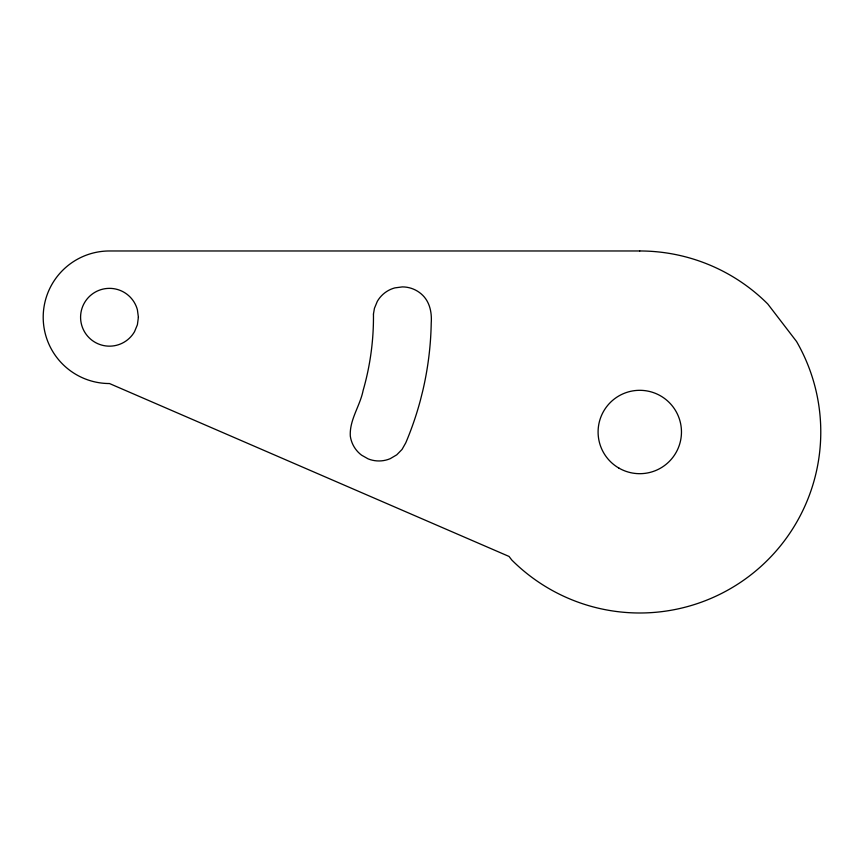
<?xml version="1.0" encoding="UTF-8"?>
<svg xmlns="http://www.w3.org/2000/svg" width="864" height="864" viewBox="0 0 864 864"><rect width="100%" height="100%" fill="white"/><g stroke="black" fill="none" stroke-linecap="round" stroke-linejoin="round"><path stroke-width="1.3" d="M373.453 314.053C373.756 339.833 370.267 365.656 363.128 390.442C360.04 406.037 349.348 419.85 350.309 436.104A28.912 28.912 0 0 0 361.562 455.155L368.129 458.87A28.912 28.912 0 0 0 390.258 458.654L396.76 454.82L402.041 449.431L405.756 442.865A321.797 321.797 0 0 0 420.379 400.313L422.755 390.841A321.797 321.797 0 0 0 431.222 323.125C431.946 313.2 430.078 302.648 422.788 295.369A28.901 28.901 0 0 0 402.354 286.902L394.87 287.885A28.901 28.901 0 0 0 377.32 301.352L374.436 308.318L373.453 314.053M138.391 317.261L137.398 324.734L134.514 331.711A28.901 28.901 0 0 1 89.046 337.694A28.901 28.901 0 0 1 95.04 292.226A28.901 28.901 0 0 1 137.398 309.776L138.391 317.261M639.77 250.97L109.49 250.97A66.29 66.29 0 0 0 43.2 317.261A66.29 66.29 0 0 0 109.49 383.54L509.047 556.448L511.769 560.002A181.03 181.03 0 0 0 796.543 341.485L767.783 303.998A181.03 181.03 0 0 0 639.77 250.97M618.926 468.104A41.699 41.699 0 0 0 681.469 432A41.699 41.699 0 0 0 618.926 395.896A41.699 41.699 0 0 0 618.926 468.104"/></g></svg>
